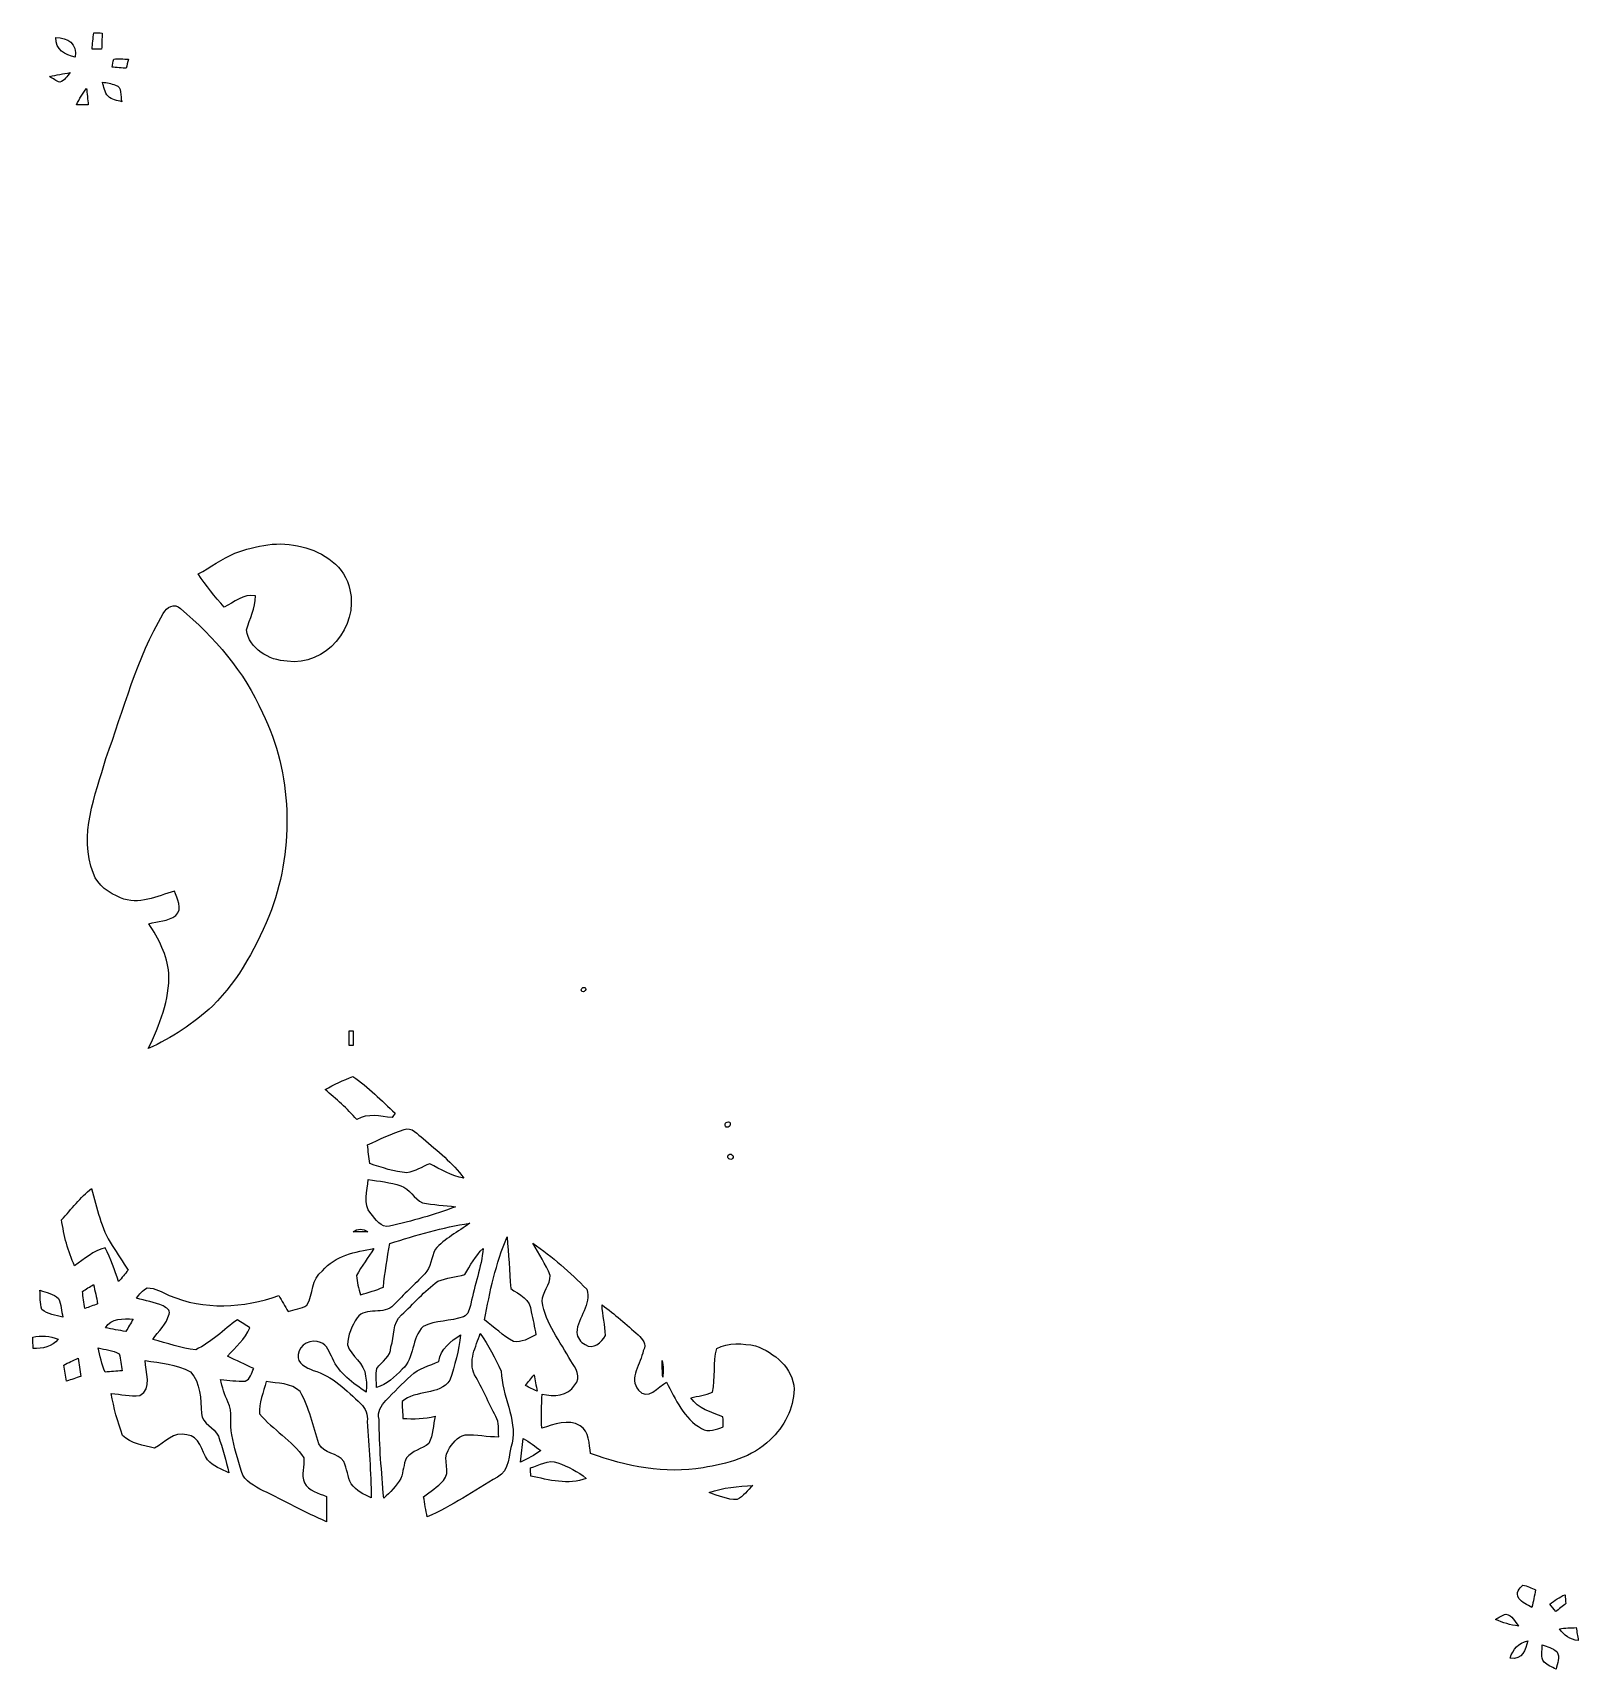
# Model space of a CAD drawing. Header units: centimetres. Extents: x -14.7 to 15.5, y -15.8 to 15.8.
# Drawn here: x -12.58 to 13.81, y -13.74 to 14.2 of the extents above; entities that cross this region are included whole.
import ezdxf

# ---------------------------------------------------------------- set-up
doc = ezdxf.new("R2010")
doc.units = ezdxf.units.CM
doc.header["$MEASUREMENT"] = 0
doc.layers.add('Layer 1', color=7, linetype='Continuous')

msp = doc.modelspace()

# ---------------------------------------------------------------- linework, layer by layer
at = {"layer": 'Layer 1', "color": 253}
for points, knots in [([(-12.18812, 14.12099), (-12.19482, 13.91144), (-12.02549, 13.81936), (-11.8558, 13.7855), (-11.8558, 13.7855), (-11.81594, 14.01304), (-11.98668, 14.11958), (-12.18812, 14.12099), (-12.18812, 14.12099), (-12.18812, 14.12099), (-12.18812, 14.12099), (-12.18812, 14.12099)], [0, 0, 0, 0, 0.25, 0.25, 0.25, 0.25, 0.5, 0.5, 0.5, 0.5, 1, 1, 1, 1]), ([(-11.53795, 14.20142), (-11.55206, 14.10758), (-11.56018, 14.01304), (-11.56547, 13.91814), (-11.56547, 13.91814), (-11.51184, 13.91814), (-11.45822, 13.91814), (-11.40425, 13.91849), (-11.40425, 13.91849), (-11.39966, 14.01127), (-11.39684, 14.1037), (-11.39754, 14.19648), (-11.39754, 14.19648), (-11.43282, 14.19789), (-11.50303, 14.20036), (-11.53795, 14.20142), (-11.53795, 14.20142), (-11.53795, 14.20142), (-11.53795, 14.20142), (-11.53795, 14.20142)], [0, 0, 0, 0, 0.16666667, 0.16666667, 0.16666667, 0.16666667, 0.33333333, 0.33333333, 0.33333333, 0.33333333, 0.5, 0.5, 0.5, 0.5, 0.66666667, 0.66666667, 0.66666667, 0.66666667, 1, 1, 1, 1]), ([(-11.19717, 13.75234), (-11.20704, 13.70647), (-11.21657, 13.66061), (-11.22609, 13.61475), (-11.22609, 13.61475), (-11.16542, 13.60946), (-11.04441, 13.59923), (-10.98374, 13.59394), (-10.98374, 13.59394), (-10.97174, 13.64615), (-10.95975, 13.69871), (-10.94775, 13.75128), (-10.94775, 13.75128), (-11.03066, 13.75375), (-11.11391, 13.75445), (-11.19717, 13.75234), (-11.19717, 13.75234), (-11.19717, 13.75234), (-11.19717, 13.75234), (-11.19717, 13.75234)], [0, 0, 0, 0, 0.16666667, 0.16666667, 0.16666667, 0.16666667, 0.33333333, 0.33333333, 0.33333333, 0.33333333, 0.5, 0.5, 0.5, 0.5, 0.66666667, 0.66666667, 0.66666667, 0.66666667, 1, 1, 1, 1]), ([(-12.29219, 13.45283), (-12.23504, 13.4172), (-12.17895, 13.37874), (-12.11545, 13.35546), (-12.11545, 13.35546), (-12.03925, 13.38721), (-11.99198, 13.45882), (-11.94188, 13.52091), (-11.94188, 13.52091), (-12.05936, 13.50081), (-12.17683, 13.48246), (-12.29219, 13.45283), (-12.29219, 13.45283), (-12.29219, 13.45283), (-12.29219, 13.45283), (-12.29219, 13.45283)], [0, 0, 0, 0, 0.2, 0.2, 0.2, 0.2, 0.4, 0.4, 0.4, 0.4, 0.6, 0.6, 0.6, 0.6, 1, 1, 1, 1]), ([(-11.83287, 12.97305), (-11.76584, 12.9727), (-11.69882, 12.9727), (-11.63179, 12.97305), (-11.63179, 12.97305), (-11.63955, 13.04255), (-11.65472, 13.18119), (-11.66248, 13.25069), (-11.66248, 13.25069), (-11.73021, 13.16531), (-11.78595, 13.07112), (-11.83287, 12.97305), (-11.83287, 12.97305), (-11.83287, 12.97305), (-11.83287, 12.97305), (-11.83287, 12.97305)], [0, 0, 0, 0, 0.2, 0.2, 0.2, 0.2, 0.4, 0.4, 0.4, 0.4, 0.6, 0.6, 0.6, 0.6, 1, 1, 1, 1]), ([(-11.39014, 13.35934), (-11.3665, 13.27679), (-11.35627, 13.18295), (-11.29524, 13.11734), (-11.29524, 13.11734), (-11.23068, 13.05877), (-11.14037, 13.04607), (-11.05994, 13.02173), (-11.05994, 13.02173), (-11.08957, 13.11804), (-11.04618, 13.27856), (-11.16894, 13.30889), (-11.16894, 13.30889), (-11.24021, 13.33535), (-11.3157, 13.34594), (-11.39014, 13.35934), (-11.39014, 13.35934), (-11.39014, 13.35934), (-11.39014, 13.35934), (-11.39014, 13.35934)], [0, 0, 0, 0, 0.16666667, 0.16666667, 0.16666667, 0.16666667, 0.33333333, 0.33333333, 0.33333333, 0.33333333, 0.5, 0.5, 0.5, 0.5, 0.66666667, 0.66666667, 0.66666667, 0.66666667, 1, 1, 1, 1]), ([(-9.12989, 5.31813), (-9.34896, 5.21864), (-9.54617, 5.07753), (-9.75607, 4.96111), (-9.75607, 4.96111), (-9.62343, 4.76144), (-9.4682, 4.578), (-9.31192, 4.39667), (-9.31192, 4.39667), (-9.13694, 4.47463), (-8.98701, 4.62809), (-8.77852, 4.58752), (-8.77852, 4.58752), (-8.77323, 4.37903), (-8.87906, 4.19982), (-8.92775, 4.00579), (-8.92775, 4.00579), (-8.89106, 3.68512), (-8.53934, 3.48227), (-8.23771, 3.47416), (-8.23771, 3.47416), (-7.58366, 3.37185), (-7.00934, 4.06894), (-7.16633, 4.693), (-7.16633, 4.693), (-7.23794, 5.08494), (-7.61929, 5.34282), (-7.98689, 5.4229), (-7.98689, 5.4229), (-8.36648, 5.53438), (-8.76688, 5.44513), (-9.12989, 5.31813), (-9.12989, 5.31813), (-9.12989, 5.31813), (-9.12989, 5.31813), (-9.12989, 5.31813)], [0, 0, 0, 0, 0.1, 0.1, 0.1, 0.1, 0.2, 0.2, 0.2, 0.2, 0.3, 0.3, 0.3, 0.3, 0.4, 0.4, 0.4, 0.4, 0.5, 0.5, 0.5, 0.5, 0.6, 0.6, 0.6, 0.6, 0.7, 0.7, 0.7, 0.7, 0.8, 0.8, 0.8, 0.8, 1, 1, 1, 1]), ([(-10.35156, 4.28625), (-10.80523, 3.51755), (-11.02713, 2.64478), (-11.33087, 1.81293), (-11.33087, 1.81293), (-11.5122, 1.18251), (-11.80042, 0.50271), (-11.54465, -0.14923), (-11.54465, -0.14923), (-11.47904, -0.35913), (-11.2709, -0.4826), (-11.0811, -0.56868), (-11.0811, -0.56868), (-10.77666, -0.69603), (-10.45245, -0.54398), (-10.16141, -0.4512), (-10.16141, -0.4512), (-10.11555, -0.5782), (-10.01571, -0.75741), (-10.13636, -0.86924), (-10.13636, -0.86924), (-10.26795, -0.96873), (-10.44504, -0.97049), (-10.5985, -1.00965), (-10.5985, -1.00965), (-10.43023, -1.26541), (-10.28524, -1.54658), (-10.25701, -1.85702), (-10.25701, -1.85702), (-10.24043, -2.3114), (-10.41576, -2.73861), (-10.60768, -3.14113), (-10.60768, -3.14113), (-10.20551, -2.96016), (-9.8358, -2.70969), (-9.50877, -2.41441), (-9.50877, -2.41441), (-9.04875, -1.95545), (-8.74078, -1.37054), (-8.50371, -0.77188), (-8.50371, -0.77188), (-8.11495, 0.31115), (-8.14423, 1.55222), (-8.65893, 2.58939), (-8.65893, 2.58939), (-8.96126, 3.29177), (-9.47984, 3.88232), (-10.05981, 4.37056), (-10.05981, 4.37056), (-10.15894, 4.4764), (-10.29406, 4.38961), (-10.35156, 4.28625), (-10.35156, 4.28625), (-10.35156, 4.28625), (-10.35156, 4.28625), (-10.35156, 4.28625)], [0, 0, 0, 0, 0.06666667, 0.06666667, 0.06666667, 0.06666667, 0.13333333, 0.13333333, 0.13333333, 0.13333333, 0.2, 0.2, 0.2, 0.2, 0.26666667, 0.26666667, 0.26666667, 0.26666667, 0.33333333, 0.33333333, 0.33333333, 0.33333333, 0.4, 0.4, 0.4, 0.4, 0.46666667, 0.46666667, 0.46666667, 0.46666667, 0.53333333, 0.53333333, 0.53333333, 0.53333333, 0.6, 0.6, 0.6, 0.6, 0.66666667, 0.66666667, 0.66666667, 0.66666667, 0.73333333, 0.73333333, 0.73333333, 0.73333333, 0.8, 0.8, 0.8, 0.8, 0.86666667, 0.86666667, 0.86666667, 0.86666667, 1, 1, 1, 1]), ([(-3.18805, -2.09726), (-3.19546, -2.10714), (-3.20957, -2.12725), (-3.21698, -2.13713), (-3.21698, -2.13713), (-3.18699, -2.2479), (-3.06987, -2.07821), (-3.18805, -2.09726), (-3.18805, -2.09726), (-3.18805, -2.09726), (-3.18805, -2.09726), (-3.18805, -2.09726)], [0, 0, 0, 0, 0.25, 0.25, 0.25, 0.25, 0.5, 0.5, 0.5, 0.5, 1, 1, 1, 1]), ([(-7.17903, -2.83986), (-7.17938, -2.92206), (-7.17938, -3.00426), (-7.17903, -3.08681), (-7.17903, -3.08681), (-7.16139, -3.08681), (-7.12611, -3.08681), (-7.10847, -3.08681), (-7.10847, -3.08681), (-7.10847, -3.00426), (-7.10847, -2.92206), (-7.10847, -2.83986), (-7.10847, -2.83986), (-7.12611, -2.83986), (-7.16139, -2.83986), (-7.17903, -2.83986), (-7.17903, -2.83986), (-7.17903, -2.83986), (-7.17903, -2.83986), (-7.17903, -2.83986)], [0, 0, 0, 0, 0.16666667, 0.16666667, 0.16666667, 0.16666667, 0.33333333, 0.33333333, 0.33333333, 0.33333333, 0.5, 0.5, 0.5, 0.5, 0.66666667, 0.66666667, 0.66666667, 0.66666667, 1, 1, 1, 1]), ([(-7.58966, -3.84069), (-7.39881, -3.99979), (-7.2136, -4.16525), (-7.04638, -4.34975), (-7.04638, -4.34975), (-6.85906, -4.24145), (-6.64563, -4.29578), (-6.44349, -4.31871), (-6.44349, -4.31871), (-6.43043, -4.30036), (-6.40433, -4.26367), (-6.39128, -4.24533), (-6.39128, -4.24533), (-6.62411, -4.02696), (-6.84989, -3.80012), (-7.11271, -3.61774), (-7.11271, -3.61774), (-7.27569, -3.68335), (-7.43691, -3.75356), (-7.58966, -3.84069), (-7.58966, -3.84069), (-7.58966, -3.84069), (-7.58966, -3.84069), (-7.58966, -3.84069)], [0, 0, 0, 0, 0.14285714, 0.14285714, 0.14285714, 0.14285714, 0.28571429, 0.28571429, 0.28571429, 0.28571429, 0.42857143, 0.42857143, 0.42857143, 0.42857143, 0.57142857, 0.57142857, 0.57142857, 0.57142857, 0.71428571, 0.71428571, 0.71428571, 0.71428571, 1, 1, 1, 1]), ([(-6.23746, -4.52085), (-6.45195, -4.59281), (-6.65621, -4.69194), (-6.86364, -4.78155), (-6.86364, -4.78155), (-6.852, -4.88738), (-6.83824, -4.99639), (-6.8259, -5.10328), (-6.8259, -5.10328), (-6.61917, -5.17031), (-6.40997, -5.24863), (-6.19125, -5.25992), (-6.19125, -5.25992), (-6.0519, -5.24228), (-5.93055, -5.15973), (-5.80214, -5.10716), (-5.80214, -5.10716), (-5.61446, -5.20382), (-5.42819, -5.31354), (-5.21829, -5.35552), (-5.21829, -5.35552), (-5.40667, -5.08917), (-5.67161, -4.89126), (-5.9115, -4.67536), (-5.9115, -4.67536), (-6.01028, -4.61433), (-6.10553, -4.46793), (-6.23746, -4.52085), (-6.23746, -4.52085), (-6.23746, -4.52085), (-6.23746, -4.52085), (-6.23746, -4.52085)], [0, 0, 0, 0, 0.11111111, 0.11111111, 0.11111111, 0.11111111, 0.22222222, 0.22222222, 0.22222222, 0.22222222, 0.33333333, 0.33333333, 0.33333333, 0.33333333, 0.44444444, 0.44444444, 0.44444444, 0.44444444, 0.55555556, 0.55555556, 0.55555556, 0.55555556, 0.66666667, 0.66666667, 0.66666667, 0.66666667, 0.77777778, 0.77777778, 0.77777778, 0.77777778, 1, 1, 1, 1]), ([(-0.71931, -4.39596), (-0.77505, -4.40619), (-0.76482, -4.50533), (-0.70379, -4.48169), (-0.70379, -4.48169), (-0.64911, -4.4704), (-0.65793, -4.37303), (-0.71931, -4.39596), (-0.71931, -4.39596), (-0.71931, -4.39596), (-0.71931, -4.39596), (-0.71931, -4.39596)], [0, 0, 0, 0, 0.25, 0.25, 0.25, 0.25, 0.5, 0.5, 0.5, 0.5, 1, 1, 1, 1]), ([(-0.70485, -4.96076), (-0.74119, -5.00662), (-0.66216, -5.06201), (-0.629, -5.01579), (-0.629, -5.01579), (-0.59161, -4.96923), (-0.67169, -4.91384), (-0.70485, -4.96076), (-0.70485, -4.96076), (-0.70485, -4.96076), (-0.70485, -4.96076), (-0.70485, -4.96076)], [0, 0, 0, 0, 0.25, 0.25, 0.25, 0.25, 0.5, 0.5, 0.5, 0.5, 1, 1, 1, 1]), ([(-12.09005, -6.06178), (-12.04771, -6.33236), (-11.9821, -6.60188), (-11.86498, -6.85094), (-11.86498, -6.85094), (-11.69811, -6.73664), (-11.54959, -6.58812), (-11.34357, -6.54367), (-11.34357, -6.54367), (-11.24444, -6.72536), (-11.18623, -6.92432), (-11.11462, -7.118), (-11.11462, -7.118), (-11.05958, -7.05379), (-11.0049, -6.98959), (-10.95128, -6.92467), (-10.95128, -6.92467), (-11.04124, -6.78251), (-11.13614, -6.64351), (-11.2268, -6.5024), (-11.2268, -6.5024), (-11.41413, -6.20818), (-11.48186, -5.85893), (-11.57464, -5.52768), (-11.57464, -5.52768), (-11.77325, -5.67831), (-11.91542, -5.8861), (-12.09005, -6.06178), (-12.09005, -6.06178), (-12.09005, -6.06178), (-12.09005, -6.06178), (-12.09005, -6.06178)], [0, 0, 0, 0, 0.11111111, 0.11111111, 0.11111111, 0.11111111, 0.22222222, 0.22222222, 0.22222222, 0.22222222, 0.33333333, 0.33333333, 0.33333333, 0.33333333, 0.44444444, 0.44444444, 0.44444444, 0.44444444, 0.55555556, 0.55555556, 0.55555556, 0.55555556, 0.66666667, 0.66666667, 0.66666667, 0.66666667, 0.77777778, 0.77777778, 0.77777778, 0.77777778, 1, 1, 1, 1]), ([(-6.85094, -5.37598), (-6.86153, -5.56754), (-6.95149, -5.79579), (-6.80649, -5.95806), (-6.80649, -5.95806), (-6.72183, -6.04732), (-6.63716, -6.21136), (-6.48758, -6.17537), (-6.48758, -6.17537), (-6.10729, -6.08259), (-5.72558, -5.98276), (-5.36011, -5.84059), (-5.36011, -5.84059), (-5.54955, -5.82295), (-5.73864, -5.80178), (-5.92702, -5.77709), (-5.92702, -5.77709), (-6.06707, -5.7023), (-6.14221, -5.5372), (-6.29603, -5.48428), (-6.29603, -5.48428), (-6.47488, -5.42255), (-6.66538, -5.40456), (-6.85094, -5.37598), (-6.85094, -5.37598), (-6.85094, -5.37598), (-6.85094, -5.37598), (-6.85094, -5.37598)], [0, 0, 0, 0, 0.125, 0.125, 0.125, 0.125, 0.25, 0.25, 0.25, 0.25, 0.375, 0.375, 0.375, 0.375, 0.5, 0.5, 0.5, 0.5, 0.625, 0.625, 0.625, 0.625, 0.75, 0.75, 0.75, 0.75, 1, 1, 1, 1]), ([(-6.48229, -6.46748), (-6.52674, -6.71477), (-6.56872, -6.96383), (-6.59306, -7.21466), (-6.59306, -7.21466), (-6.72006, -7.26581), (-6.85059, -7.30814), (-6.98288, -7.34307), (-6.98288, -7.34307), (-7.01534, -7.23653), (-7.04568, -7.12752), (-7.05203, -7.01604), (-7.05203, -7.01604), (-6.96383, -6.85412), (-6.85024, -6.70877), (-6.75428, -6.55214), (-6.75428, -6.55214), (-7.07178, -6.60964), (-7.41786, -6.6735), (-7.63446, -6.93596), (-7.63446, -6.93596), (-7.83061, -7.07072), (-7.78651, -7.33425), (-7.89728, -7.52016), (-7.89728, -7.52016), (-7.99218, -7.58578), (-8.11565, -7.59037), (-8.22149, -7.62811), (-8.22149, -7.62811), (-8.27405, -7.53674), (-8.32661, -7.44679), (-8.37988, -7.35683), (-8.37988, -7.35683), (-8.97819, -7.56849), (-9.6587, -7.61083), (-10.24961, -7.35365), (-10.24961, -7.35365), (-10.37167, -7.30532), (-10.48949, -7.22136), (-10.62531, -7.2263), (-10.62531, -7.2263), (-10.70434, -7.26405), (-10.7569, -7.33707), (-10.81158, -7.40234), (-10.81158, -7.40234), (-10.65989, -7.44714), (-10.49937, -7.46795), (-10.35473, -7.53498), (-10.35473, -7.53498), (-10.30393, -7.56497), (-10.22385, -7.59848), (-10.25172, -7.67221), (-10.25172, -7.67221), (-10.29159, -7.84437), (-10.43905, -7.9629), (-10.53183, -8.10754), (-10.53183, -8.10754), (-10.28912, -8.16998), (-10.04746, -8.25535), (-9.79734, -8.28357), (-9.79734, -8.28357), (-9.53347, -8.15305), (-9.32074, -7.94279), (-9.08614, -7.76887), (-9.08614, -7.76887), (-9.01453, -7.81509), (-8.94256, -7.8613), (-8.87095, -7.90822), (-8.87095, -7.90822), (-8.95033, -8.10472), (-9.12107, -8.23524), (-9.25301, -8.39435), (-9.25301, -8.39435), (-9.10378, -8.46314), (-8.95456, -8.53334), (-8.80569, -8.60319), (-8.80569, -8.60319), (-8.84767, -8.67728), (-8.86354, -8.78593), (-8.95244, -8.8198), (-8.95244, -8.8198), (-9.0932, -8.82156), (-9.2329, -8.80392), (-9.37225, -8.7884), (-9.37225, -8.7884), (-9.34755, -8.92104), (-9.30593, -9.05122), (-9.24666, -9.17257), (-9.24666, -9.17257), (-9.15846, -9.34614), (-9.22196, -9.55075), (-9.18316, -9.73561), (-9.18316, -9.73561), (-9.13977, -9.94728), (-9.07733, -10.15612), (-9.01559, -10.36355), (-9.01559, -10.36355), (-8.96373, -10.53183), (-8.79016, -10.61085), (-8.64694, -10.69022), (-8.64694, -10.69022), (-8.28252, -10.85779), (-7.93538, -11.0617), (-7.56532, -11.21798), (-7.56532, -11.21798), (-7.56109, -11.0744), (-7.56073, -10.93082), (-7.56356, -10.78794), (-7.56356, -10.78794), (-7.69938, -10.73221), (-7.87118, -10.69728), (-7.94138, -10.55229), (-7.94138, -10.55229), (-8.00488, -10.41612), (-7.93856, -10.26724), (-7.95055, -10.12578), (-7.95055, -10.12578), (-8.15481, -9.83051), (-8.47796, -9.64812), (-8.70656, -9.37824), (-8.70656, -9.37824), (-8.72208, -9.19515), (-8.63776, -9.00465), (-8.59473, -8.82368), (-8.59473, -8.82368), (-8.40246, -8.86178), (-8.1601, -8.84273), (-8.01511, -8.99795), (-8.01511, -8.99795), (-7.85671, -9.27276), (-7.78969, -9.58991), (-7.69655, -9.89048), (-7.69655, -9.89048), (-7.61189, -10.05699), (-7.36776, -10.03582), (-7.27004, -10.1921), (-7.27004, -10.1921), (-7.21043, -10.31205), (-7.20478, -10.4521), (-7.14304, -10.57169), (-7.14304, -10.57169), (-7.05838, -10.6867), (-6.92609, -10.75408), (-6.79873, -10.81299), (-6.79873, -10.81299), (-6.80755, -10.37696), (-6.83613, -9.94163), (-6.86823, -9.50736), (-6.86823, -9.50736), (-6.85236, -9.39059), (-6.8961, -9.27982), (-6.98006, -9.20397), (-6.98006, -9.20397), (-7.22136, -8.97819), (-7.46125, -8.72737), (-7.79039, -8.63529), (-7.79039, -8.63529), (-7.90399, -8.58908), (-8.08002, -8.51853), (-8.0458, -8.36507), (-8.0458, -8.36507), (-8.03804, -8.18762), (-7.8172, -8.08955), (-7.66657, -8.15728), (-7.66657, -8.15728), (-7.54839, -8.19467), (-7.51805, -8.33649), (-7.4609, -8.42821), (-7.4609, -8.42821), (-7.34907, -8.68645), (-7.11271, -8.85366), (-6.88587, -9.0043), (-6.88587, -9.0043), (-6.88199, -8.91399), (-6.87423, -8.82156), (-6.89786, -8.73337), (-6.89786, -8.73337), (-6.90704, -8.50724), (-7.14728, -8.39999), (-7.20584, -8.1982), (-7.20584, -8.1982), (-7.20196, -8.03346), (-7.13034, -7.87365), (-7.0418, -7.73748), (-7.0418, -7.73748), (-6.88799, -7.53498), (-6.58036, -7.70396), (-6.41738, -7.51911), (-6.41738, -7.51911), (-6.24558, -7.33672), (-6.05896, -7.1688), (-5.88751, -6.98606), (-5.88751, -6.98606), (-5.77885, -6.87529), (-5.7725, -6.70666), (-5.70936, -6.5726), (-5.70936, -6.5726), (-5.54673, -6.3814), (-5.31742, -6.27027), (-5.11881, -6.12281), (-5.11881, -6.12281), (-5.58271, -6.19337), (-6.03568, -6.32566), (-6.48229, -6.46748), (-6.48229, -6.46748), (-6.48229, -6.46748), (-6.48229, -6.46748), (-6.48229, -6.46748)], [0, 0, 0, 0, 0.01886792, 0.01886792, 0.01886792, 0.01886792, 0.03773585, 0.03773585, 0.03773585, 0.03773585, 0.05660377, 0.05660377, 0.05660377, 0.05660377, 0.0754717, 0.0754717, 0.0754717, 0.0754717, 0.09433962, 0.09433962, 0.09433962, 0.09433962, 0.11320755, 0.11320755, 0.11320755, 0.11320755, 0.13207547, 0.13207547, 0.13207547, 0.13207547, 0.1509434, 0.1509434, 0.1509434, 0.1509434, 0.16981132, 0.16981132, 0.16981132, 0.16981132, 0.18867925, 0.18867925, 0.18867925, 0.18867925, 0.20754717, 0.20754717, 0.20754717, 0.20754717, 0.22641509, 0.22641509, 0.22641509, 0.22641509, 0.24528302, 0.24528302, 0.24528302, 0.24528302, 0.26415094, 0.26415094, 0.26415094, 0.26415094, 0.28301887, 0.28301887, 0.28301887, 0.28301887, 0.30188679, 0.30188679, 0.30188679, 0.30188679, 0.32075472, 0.32075472, 0.32075472, 0.32075472, 0.33962264, 0.33962264, 0.33962264, 0.33962264, 0.35849057, 0.35849057, 0.35849057, 0.35849057, 0.37735849, 0.37735849, 0.37735849, 0.37735849, 0.39622642, 0.39622642, 0.39622642, 0.39622642, 0.41509434, 0.41509434, 0.41509434, 0.41509434, 0.43396226, 0.43396226, 0.43396226, 0.43396226, 0.45283019, 0.45283019, 0.45283019, 0.45283019, 0.47169811, 0.47169811, 0.47169811, 0.47169811, 0.49056604, 0.49056604, 0.49056604, 0.49056604, 0.50943396, 0.50943396, 0.50943396, 0.50943396, 0.52830189, 0.52830189, 0.52830189, 0.52830189, 0.54716981, 0.54716981, 0.54716981, 0.54716981, 0.56603774, 0.56603774, 0.56603774, 0.56603774, 0.58490566, 0.58490566, 0.58490566, 0.58490566, 0.60377358, 0.60377358, 0.60377358, 0.60377358, 0.62264151, 0.62264151, 0.62264151, 0.62264151, 0.64150943, 0.64150943, 0.64150943, 0.64150943, 0.66037736, 0.66037736, 0.66037736, 0.66037736, 0.67924528, 0.67924528, 0.67924528, 0.67924528, 0.69811321, 0.69811321, 0.69811321, 0.69811321, 0.71698113, 0.71698113, 0.71698113, 0.71698113, 0.73584906, 0.73584906, 0.73584906, 0.73584906, 0.75471698, 0.75471698, 0.75471698, 0.75471698, 0.77358491, 0.77358491, 0.77358491, 0.77358491, 0.79245283, 0.79245283, 0.79245283, 0.79245283, 0.81132075, 0.81132075, 0.81132075, 0.81132075, 0.83018868, 0.83018868, 0.83018868, 0.83018868, 0.8490566, 0.8490566, 0.8490566, 0.8490566, 0.86792453, 0.86792453, 0.86792453, 0.86792453, 0.88679245, 0.88679245, 0.88679245, 0.88679245, 0.90566038, 0.90566038, 0.90566038, 0.90566038, 0.9245283, 0.9245283, 0.9245283, 0.9245283, 0.94339623, 0.94339623, 0.94339623, 0.94339623, 0.96226415, 0.96226415, 0.96226415, 0.96226415, 1, 1, 1, 1]), ([(-7.11094, -6.26957), (-7.02698, -6.27239), (-6.94302, -6.27239), (-6.85906, -6.26957), (-6.85906, -6.26957), (-6.93808, -6.20889), (-7.03192, -6.20889), (-7.11094, -6.26957), (-7.11094, -6.26957), (-7.11094, -6.26957), (-7.11094, -6.26957), (-7.11094, -6.26957)], [0, 0, 0, 0, 0.25, 0.25, 0.25, 0.25, 0.5, 0.5, 0.5, 0.5, 1, 1, 1, 1]), ([(-4.8641, -7.77416), (-4.70359, -7.90187), (-4.54801, -8.03769), (-4.37233, -8.14423), (-4.37233, -8.14423), (-4.23016, -8.16469), (-4.1088, -8.08743), (-3.98815, -8.02887), (-3.98815, -8.02887), (-4.01285, -7.89623), (-4.03543, -7.7657), (-4.07106, -7.63588), (-4.07106, -7.63588), (-4.06506, -7.41892), (-4.27567, -7.34483), (-4.41854, -7.23477), (-4.41854, -7.23477), (-4.43689, -6.94161), (-4.45558, -6.6488), (-4.47922, -6.35635), (-4.47922, -6.35635), (-4.67289, -6.80755), (-4.77732, -7.29262), (-4.8641, -7.77416), (-4.8641, -7.77416), (-4.8641, -7.77416), (-4.8641, -7.77416), (-4.8641, -7.77416)], [0, 0, 0, 0, 0.125, 0.125, 0.125, 0.125, 0.25, 0.25, 0.25, 0.25, 0.375, 0.375, 0.375, 0.375, 0.5, 0.5, 0.5, 0.5, 0.625, 0.625, 0.625, 0.625, 0.75, 0.75, 0.75, 0.75, 1, 1, 1, 1]), ([(-5.20277, -6.99946), (-5.35728, -7.03509), (-5.51568, -7.05838), (-5.6642, -7.11341), (-5.6642, -7.11341), (-5.89315, -7.27922), (-6.07519, -7.49864), (-6.28438, -7.68738), (-6.28438, -7.68738), (-6.44313, -7.82108), (-6.40433, -8.05462), (-6.46324, -8.23383), (-6.46324, -8.23383), (-6.46183, -8.40281), (-6.62376, -8.4769), (-6.70278, -8.60178), (-6.70278, -8.60178), (-6.72536, -8.70867), (-6.71054, -8.81768), (-6.71089, -8.9281), (-6.71089, -8.9281), (-6.53309, -8.87624), (-6.39798, -8.7436), (-6.27027, -8.61624), (-6.27027, -8.61624), (-6.05508, -8.4261), (-6.11893, -8.08214), (-5.91291, -7.88353), (-5.91291, -7.88353), (-5.70018, -7.77804), (-5.44689, -7.80274), (-5.22676, -7.71772), (-5.22676, -7.71772), (-5.13574, -7.68597), (-5.12269, -7.57731), (-5.09905, -7.49723), (-5.09905, -7.49723), (-5.03802, -7.18009), (-4.91631, -6.87529), (-4.89091, -6.55179), (-4.89091, -6.55179), (-5.02144, -6.68091), (-5.10858, -6.84389), (-5.20277, -6.99946), (-5.20277, -6.99946), (-5.20277, -6.99946), (-5.20277, -6.99946), (-5.20277, -6.99946)], [0, 0, 0, 0, 0.07692308, 0.07692308, 0.07692308, 0.07692308, 0.15384615, 0.15384615, 0.15384615, 0.15384615, 0.23076923, 0.23076923, 0.23076923, 0.23076923, 0.30769231, 0.30769231, 0.30769231, 0.30769231, 0.38461538, 0.38461538, 0.38461538, 0.38461538, 0.46153846, 0.46153846, 0.46153846, 0.46153846, 0.53846154, 0.53846154, 0.53846154, 0.53846154, 0.61538462, 0.61538462, 0.61538462, 0.61538462, 0.69230769, 0.69230769, 0.69230769, 0.69230769, 0.76923077, 0.76923077, 0.76923077, 0.76923077, 0.84615385, 0.84615385, 0.84615385, 0.84615385, 1, 1, 1, 1]), ([(-4.0386, -6.46465), (-3.93982, -6.6481), (-3.82094, -6.82096), (-3.74438, -7.01534), (-3.74438, -7.01534), (-3.74086, -7.17268), (-3.88161, -7.29756), (-3.88056, -7.45561), (-3.88056, -7.45561), (-3.82411, -7.83731), (-3.56799, -8.14282), (-3.39161, -8.47408), (-3.39161, -8.47408), (-3.31223, -8.58767), (-3.20252, -8.75559), (-3.32352, -8.88259), (-3.32352, -8.88259), (-3.44558, -9.07838), (-3.68194, -9.0865), (-3.88056, -9.03887), (-3.88056, -9.03887), (-3.89149, -9.23219), (-3.90102, -9.42658), (-3.88585, -9.62025), (-3.88585, -9.62025), (-3.67947, -9.56204), (-3.43323, -9.45268), (-3.23215, -9.58144), (-3.23215, -9.58144), (-3.07093, -9.67881), (-3.08222, -9.89471), (-3.05435, -10.05487), (-3.05435, -10.05487), (-2.44263, -10.27007), (-1.78259, -10.41047), (-1.13453, -10.29688), (-1.13453, -10.29688), (-0.72672, -10.22914), (-0.28893, -10.12225), (0.01094, -9.81851), (0.01094, -9.81851), (0.25259, -9.60155), (0.41381, -9.28229), (0.42192, -8.95597), (0.42192, -8.95597), (0.40323, -8.58696), (0.08326, -8.3379), (-0.23566, -8.21337), (-0.23566, -8.21337), (-0.44838, -8.17668), (-0.70485, -8.15269), (-0.89994, -8.26382), (-0.89994, -8.26382), (-0.96238, -8.49771), (-0.91722, -8.76547), (-0.97367, -9.00818), (-0.97367, -9.00818), (-1.09044, -9.05933), (-1.21955, -9.07097), (-1.34197, -9.10167), (-1.34197, -9.10167), (-1.22167, -9.29816), (-0.98989, -9.34156), (-0.7941, -9.42799), (-0.7941, -9.42799), (-0.79234, -9.48443), (-0.79022, -9.54123), (-0.78811, -9.59803), (-0.78811, -9.59803), (-0.90558, -9.64248), (-1.03999, -9.69892), (-1.15923, -9.62766), (-1.15923, -9.62766), (-1.46262, -9.45762), (-1.60373, -9.12883), (-1.75754, -8.83497), (-1.75754, -8.83497), (-1.89442, -8.91399), (-2.0888, -9.1627), (-2.23449, -8.9722), (-2.23449, -8.9722), (-2.41194, -8.76864), (-2.19498, -8.515), (-2.15406, -8.30016), (-2.15406, -8.30016), (-2.08774, -8.18233), (-2.17135, -8.09872), (-2.24296, -8.02957), (-2.24296, -8.02957), (-2.44122, -7.85107), (-2.64407, -7.67715), (-2.85679, -7.51699), (-2.85679, -7.51699), (-2.85574, -7.69232), (-2.79929, -7.86412), (-2.8007, -8.03875), (-2.8007, -8.03875), (-2.85574, -8.15693), (-3.01766, -8.28992), (-3.14678, -8.19291), (-3.14678, -8.19291), (-3.22404, -8.15164), (-3.28648, -8.0772), (-3.29001, -7.98689), (-3.29001, -7.98689), (-3.27836, -7.72971), (-3.02648, -7.50923), (-3.12103, -7.24888), (-3.12103, -7.24888), (-3.40431, -6.96383), (-3.70523, -6.69114), (-4.0386, -6.46465), (-4.0386, -6.46465), (-4.0386, -6.46465), (-4.0386, -6.46465), (-4.0386, -6.46465)], [0, 0, 0, 0, 0.03333333, 0.03333333, 0.03333333, 0.03333333, 0.06666667, 0.06666667, 0.06666667, 0.06666667, 0.1, 0.1, 0.1, 0.1, 0.13333333, 0.13333333, 0.13333333, 0.13333333, 0.16666667, 0.16666667, 0.16666667, 0.16666667, 0.2, 0.2, 0.2, 0.2, 0.23333333, 0.23333333, 0.23333333, 0.23333333, 0.26666667, 0.26666667, 0.26666667, 0.26666667, 0.3, 0.3, 0.3, 0.3, 0.33333333, 0.33333333, 0.33333333, 0.33333333, 0.36666667, 0.36666667, 0.36666667, 0.36666667, 0.4, 0.4, 0.4, 0.4, 0.43333333, 0.43333333, 0.43333333, 0.43333333, 0.46666667, 0.46666667, 0.46666667, 0.46666667, 0.5, 0.5, 0.5, 0.5, 0.53333333, 0.53333333, 0.53333333, 0.53333333, 0.56666667, 0.56666667, 0.56666667, 0.56666667, 0.6, 0.6, 0.6, 0.6, 0.63333333, 0.63333333, 0.63333333, 0.63333333, 0.66666667, 0.66666667, 0.66666667, 0.66666667, 0.7, 0.7, 0.7, 0.7, 0.73333333, 0.73333333, 0.73333333, 0.73333333, 0.76666667, 0.76666667, 0.76666667, 0.76666667, 0.8, 0.8, 0.8, 0.8, 0.83333333, 0.83333333, 0.83333333, 0.83333333, 0.86666667, 0.86666667, 0.86666667, 0.86666667, 0.9, 0.9, 0.9, 0.9, 0.93333333, 0.93333333, 0.93333333, 0.93333333, 1, 1, 1, 1]), ([(-11.73304, -7.28627), (-11.71998, -7.38187), (-11.70623, -7.48206), (-11.69211, -7.57943), (-11.69211, -7.57943), (-11.61874, -7.55227), (-11.54536, -7.5251), (-11.47233, -7.49829), (-11.47233, -7.49829), (-11.49456, -7.38787), (-11.51573, -7.27816), (-11.54254, -7.16986), (-11.54254, -7.16986), (-11.60639, -7.20796), (-11.66989, -7.24676), (-11.73304, -7.28627), (-11.73304, -7.28627), (-11.73304, -7.28627), (-11.73304, -7.28627), (-11.73304, -7.28627)], [0, 0, 0, 0, 0.16666667, 0.16666667, 0.16666667, 0.16666667, 0.33333333, 0.33333333, 0.33333333, 0.33333333, 0.5, 0.5, 0.5, 0.5, 0.66666667, 0.66666667, 0.66666667, 0.66666667, 1, 1, 1, 1]), ([(-12.45799, -7.26616), (-12.45023, -7.37447), (-12.45835, -7.487), (-12.42554, -7.59248), (-12.42554, -7.59248), (-12.3257, -7.6775), (-12.18953, -7.69514), (-12.06676, -7.72689), (-12.06676, -7.72689), (-12.08934, -7.61894), (-12.09358, -7.50888), (-12.13908, -7.40904), (-12.13908, -7.40904), (-12.22693, -7.32861), (-12.34863, -7.30497), (-12.45799, -7.26616), (-12.45799, -7.26616), (-12.45799, -7.26616), (-12.45799, -7.26616), (-12.45799, -7.26616)], [0, 0, 0, 0, 0.16666667, 0.16666667, 0.16666667, 0.16666667, 0.33333333, 0.33333333, 0.33333333, 0.33333333, 0.5, 0.5, 0.5, 0.5, 0.66666667, 0.66666667, 0.66666667, 0.66666667, 1, 1, 1, 1]), ([(-11.33969, -7.9061), (-11.22433, -7.93256), (-11.10862, -7.95055), (-10.9915, -7.9696), (-10.9915, -7.9696), (-10.94881, -7.8994), (-10.90613, -7.82884), (-10.86485, -7.75794), (-10.86485, -7.75794), (-11.03912, -7.74982), (-11.2328, -7.74382), (-11.33969, -7.9061), (-11.33969, -7.9061), (-11.33969, -7.9061), (-11.33969, -7.9061), (-11.33969, -7.9061)], [0, 0, 0, 0, 0.2, 0.2, 0.2, 0.2, 0.4, 0.4, 0.4, 0.4, 0.6, 0.6, 0.6, 0.6, 1, 1, 1, 1]), ([(-12.58111, -8.06909), (-12.57864, -8.13188), (-12.57653, -8.19538), (-12.57441, -8.25888), (-12.57441, -8.25888), (-12.4146, -8.27123), (-12.2495, -8.23348), (-12.14579, -8.10189), (-12.14579, -8.10189), (-12.28513, -8.04898), (-12.43542, -8.03346), (-12.58111, -8.06909), (-12.58111, -8.06909), (-12.58111, -8.06909), (-12.58111, -8.06909), (-12.58111, -8.06909)], [0, 0, 0, 0, 0.2, 0.2, 0.2, 0.2, 0.4, 0.4, 0.4, 0.4, 0.6, 0.6, 0.6, 0.6, 1, 1, 1, 1]), ([(-5.64303, -8.48078), (-5.80425, -8.5598), (-5.99475, -8.59402), (-6.12458, -8.72561), (-6.12458, -8.72561), (-6.27098, -8.86213), (-6.41279, -9.00359), (-6.55003, -9.14964), (-6.55003, -9.14964), (-6.6294, -9.23572), (-6.70384, -9.34261), (-6.66574, -9.47138), (-6.66574, -9.47138), (-6.66468, -9.91976), (-6.6234, -10.36708), (-6.58742, -10.81405), (-6.58742, -10.81405), (-6.47136, -10.72021), (-6.3687, -10.60697), (-6.2932, -10.47821), (-6.2932, -10.47821), (-6.24981, -10.36461), (-6.25016, -10.23761), (-6.19972, -10.12719), (-6.19972, -10.12719), (-6.09847, -10.00689), (-5.93372, -9.97656), (-5.81413, -9.88166), (-5.81413, -9.88166), (-5.74534, -9.73702), (-5.74075, -9.56945), (-5.71112, -9.41493), (-5.71112, -9.41493), (-5.88963, -9.46609), (-6.07554, -9.46573), (-6.25934, -9.45409), (-6.25934, -9.45409), (-6.26322, -9.38213), (-6.27098, -9.23784), (-6.27486, -9.16552), (-6.27486, -9.16552), (-6.03779, -8.95844), (-5.64127, -9.07239), (-5.45606, -8.80039), (-5.45606, -8.80039), (-5.37563, -8.54922), (-5.30331, -8.29204), (-5.27509, -8.02852), (-5.27509, -8.02852), (-5.4416, -8.13999), (-5.61622, -8.26347), (-5.64303, -8.48078), (-5.64303, -8.48078), (-5.64303, -8.48078), (-5.64303, -8.48078), (-5.64303, -8.48078)], [0, 0, 0, 0, 0.06666667, 0.06666667, 0.06666667, 0.06666667, 0.13333333, 0.13333333, 0.13333333, 0.13333333, 0.2, 0.2, 0.2, 0.2, 0.26666667, 0.26666667, 0.26666667, 0.26666667, 0.33333333, 0.33333333, 0.33333333, 0.33333333, 0.4, 0.4, 0.4, 0.4, 0.46666667, 0.46666667, 0.46666667, 0.46666667, 0.53333333, 0.53333333, 0.53333333, 0.53333333, 0.6, 0.6, 0.6, 0.6, 0.66666667, 0.66666667, 0.66666667, 0.66666667, 0.73333333, 0.73333333, 0.73333333, 0.73333333, 0.8, 0.8, 0.8, 0.8, 0.86666667, 0.86666667, 0.86666667, 0.86666667, 1, 1, 1, 1]), ([(-4.93748, -8.00382), (-5.01227, -8.22784), (-5.15091, -8.47725), (-5.0352, -8.71149), (-5.0352, -8.71149), (-4.89409, -8.93727), (-4.80236, -9.18916), (-4.6736, -9.42234), (-4.6736, -9.42234), (-4.60975, -9.525), (-4.63374, -9.65129), (-4.62068, -9.76701), (-4.62068, -9.76701), (-4.81401, -9.77018), (-5.00556, -9.72326), (-5.19853, -9.7342), (-5.19853, -9.7342), (-5.33118, -9.76912), (-5.42008, -9.88977), (-5.48852, -10.0016), (-5.48852, -10.0016), (-5.58906, -10.16), (-5.43031, -10.36955), (-5.5686, -10.51736), (-5.5686, -10.51736), (-5.66984, -10.62214), (-5.79049, -10.70504), (-5.90656, -10.79253), (-5.90656, -10.79253), (-5.88645, -10.90789), (-5.86705, -11.02007), (-5.84553, -11.13684), (-5.84553, -11.13684), (-5.42361, -10.95022), (-5.03696, -10.69234), (-4.64256, -10.45527), (-4.64256, -10.45527), (-4.43265, -10.34768), (-4.45841, -10.0711), (-4.39561, -9.87813), (-4.39561, -9.87813), (-4.30459, -9.45727), (-4.57518, -9.06674), (-4.57941, -8.64799), (-4.57941, -8.64799), (-4.68665, -8.42821), (-4.79743, -8.20596), (-4.93748, -8.00382), (-4.93748, -8.00382), (-4.93748, -8.00382), (-4.93748, -8.00382), (-4.93748, -8.00382)], [0, 0, 0, 0, 0.07142857, 0.07142857, 0.07142857, 0.07142857, 0.14285714, 0.14285714, 0.14285714, 0.14285714, 0.21428571, 0.21428571, 0.21428571, 0.21428571, 0.28571429, 0.28571429, 0.28571429, 0.28571429, 0.35714286, 0.35714286, 0.35714286, 0.35714286, 0.42857143, 0.42857143, 0.42857143, 0.42857143, 0.5, 0.5, 0.5, 0.5, 0.57142857, 0.57142857, 0.57142857, 0.57142857, 0.64285714, 0.64285714, 0.64285714, 0.64285714, 0.71428571, 0.71428571, 0.71428571, 0.71428571, 0.78571429, 0.78571429, 0.78571429, 0.78571429, 0.85714286, 0.85714286, 0.85714286, 0.85714286, 1, 1, 1, 1]), ([(-11.46528, -8.2483), (-11.436, -8.3887), (-11.39684, -8.5284), (-11.34533, -8.66281), (-11.34533, -8.66281), (-11.24832, -8.6547), (-11.15131, -8.64799), (-11.05429, -8.64235), (-11.05429, -8.64235), (-11.06981, -8.54463), (-11.07511, -8.44585), (-11.10615, -8.35272), (-11.10615, -8.35272), (-11.21339, -8.28604), (-11.34851, -8.28322), (-11.46528, -8.2483), (-11.46528, -8.2483), (-11.46528, -8.2483), (-11.46528, -8.2483), (-11.46528, -8.2483)], [0, 0, 0, 0, 0.16666667, 0.16666667, 0.16666667, 0.16666667, 0.33333333, 0.33333333, 0.33333333, 0.33333333, 0.5, 0.5, 0.5, 0.5, 0.66666667, 0.66666667, 0.66666667, 0.66666667, 1, 1, 1, 1]), ([(-12.05018, -8.54604), (-12.03396, -8.636), (-12.01843, -8.72631), (-12.00256, -8.81697), (-12.00256, -8.81697), (-11.92107, -8.79158), (-11.83958, -8.76476), (-11.75914, -8.73654), (-11.75914, -8.73654), (-11.77502, -8.63141), (-11.78983, -8.53052), (-11.80677, -8.42716), (-11.80677, -8.42716), (-11.88967, -8.46279), (-11.97081, -8.50265), (-12.05018, -8.54604), (-12.05018, -8.54604), (-12.05018, -8.54604), (-12.05018, -8.54604), (-12.05018, -8.54604)], [0, 0, 0, 0, 0.16666667, 0.16666667, 0.16666667, 0.16666667, 0.33333333, 0.33333333, 0.33333333, 0.33333333, 0.5, 0.5, 0.5, 0.5, 0.66666667, 0.66666667, 0.66666667, 0.66666667, 1, 1, 1, 1]), ([(-10.66094, -8.46596), (-10.65989, -8.65187), (-10.53183, -8.95068), (-10.75408, -9.06498), (-10.75408, -9.06498), (-10.91671, -9.08191), (-11.07863, -9.04134), (-11.24021, -9.03005), (-11.24021, -9.03005), (-11.19823, -9.27347), (-11.13331, -9.51442), (-11.04583, -9.74478), (-11.04583, -9.74478), (-10.90754, -9.88801), (-10.68282, -9.91517), (-10.49867, -9.96139), (-10.49867, -9.96139), (-10.32792, -9.86508), (-10.17199, -9.67422), (-9.95151, -9.73349), (-9.95151, -9.73349), (-9.72644, -9.75607), (-9.70033, -10.01254), (-9.59485, -10.16423), (-9.59485, -10.16423), (-9.49607, -10.2683), (-9.35778, -10.3251), (-9.22937, -10.38578), (-9.22937, -10.38578), (-9.28158, -10.17376), (-9.33591, -9.96244), (-9.4107, -9.75748), (-9.4107, -9.75748), (-9.47244, -9.60367), (-9.69433, -9.55428), (-9.69751, -9.37048), (-9.69751, -9.37048), (-9.71268, -9.12636), (-9.7095, -8.84837), (-9.88942, -8.65787), (-9.88942, -8.65787), (-10.12472, -8.52981), (-10.4013, -8.51041), (-10.66094, -8.46596), (-10.66094, -8.46596), (-10.66094, -8.46596), (-10.66094, -8.46596), (-10.66094, -8.46596)], [0, 0, 0, 0, 0.07692308, 0.07692308, 0.07692308, 0.07692308, 0.15384615, 0.15384615, 0.15384615, 0.15384615, 0.23076923, 0.23076923, 0.23076923, 0.23076923, 0.30769231, 0.30769231, 0.30769231, 0.30769231, 0.38461538, 0.38461538, 0.38461538, 0.38461538, 0.46153846, 0.46153846, 0.46153846, 0.46153846, 0.53846154, 0.53846154, 0.53846154, 0.53846154, 0.61538462, 0.61538462, 0.61538462, 0.61538462, 0.69230769, 0.69230769, 0.69230769, 0.69230769, 0.76923077, 0.76923077, 0.76923077, 0.76923077, 0.84615385, 0.84615385, 0.84615385, 0.84615385, 1, 1, 1, 1]), ([(-1.82915, -8.46737), (-1.83198, -8.56121), (-1.82986, -8.65505), (-1.8228, -8.74889), (-1.8228, -8.74889), (-1.8101, -8.65505), (-1.81398, -8.56015), (-1.82915, -8.46737), (-1.82915, -8.46737), (-1.82915, -8.46737), (-1.82915, -8.46737), (-1.82915, -8.46737)], [0, 0, 0, 0, 0.25, 0.25, 0.25, 0.25, 0.5, 0.5, 0.5, 0.5, 1, 1, 1, 1]), ([(-4.16489, -8.89494), (-4.09963, -8.92669), (-4.03401, -8.95844), (-3.96804, -8.98948), (-3.96804, -8.98948), (-3.98463, -8.89529), (-4.00156, -8.80145), (-4.01955, -8.70832), (-4.01955, -8.70832), (-4.07035, -8.76864), (-4.11868, -8.83109), (-4.16489, -8.89494), (-4.16489, -8.89494), (-4.16489, -8.89494), (-4.16489, -8.89494), (-4.16489, -8.89494)], [0, 0, 0, 0, 0.2, 0.2, 0.2, 0.2, 0.4, 0.4, 0.4, 0.4, 0.6, 0.6, 0.6, 0.6, 1, 1, 1, 1]), ([(-4.20299, -9.79981), (-4.22099, -9.9314), (-4.23792, -10.06616), (-4.25097, -10.19951), (-4.25097, -10.19951), (-4.12926, -10.14659), (-4.01426, -10.08027), (-3.90525, -10.00478), (-3.90525, -10.00478), (-3.99979, -9.92964), (-4.09751, -9.85802), (-4.20299, -9.79981), (-4.20299, -9.79981), (-4.20299, -9.79981), (-4.20299, -9.79981), (-4.20299, -9.79981)], [0, 0, 0, 0, 0.2, 0.2, 0.2, 0.2, 0.4, 0.4, 0.4, 0.4, 0.6, 0.6, 0.6, 0.6, 1, 1, 1, 1]), ([(-4.08023, -10.30041), (-4.07917, -10.33498), (-4.0767, -10.40377), (-4.07564, -10.43799), (-4.07564, -10.43799), (-3.7659, -10.50713), (-3.43676, -10.59498), (-3.12738, -10.47997), (-3.12738, -10.47997), (-3.27343, -10.3632), (-3.43958, -10.27112), (-3.61633, -10.21045), (-3.61633, -10.21045), (-3.77543, -10.14906), (-3.93206, -10.25807), (-4.08023, -10.30041), (-4.08023, -10.30041), (-4.08023, -10.30041), (-4.08023, -10.30041), (-4.08023, -10.30041)], [0, 0, 0, 0, 0.16666667, 0.16666667, 0.16666667, 0.16666667, 0.33333333, 0.33333333, 0.33333333, 0.33333333, 0.5, 0.5, 0.5, 0.5, 0.66666667, 0.66666667, 0.66666667, 0.66666667, 1, 1, 1, 1]), ([(-1.02764, -10.72021), (-0.87454, -10.77454), (-0.7172, -10.84333), (-0.5521, -10.84086), (-0.5521, -10.84086), (-0.44379, -10.78547), (-0.37183, -10.67929), (-0.28258, -10.59956), (-0.28258, -10.59956), (-0.53375, -10.61297), (-0.78916, -10.63378), (-1.02764, -10.72021), (-1.02764, -10.72021), (-1.02764, -10.72021), (-1.02764, -10.72021), (-1.02764, -10.72021)], [0, 0, 0, 0, 0.2, 0.2, 0.2, 0.2, 0.4, 0.4, 0.4, 0.4, 0.6, 0.6, 0.6, 0.6, 1, 1, 1, 1]), ([(12.8651, -12.29924), (12.80689, -12.35922), (12.73492, -12.42377), (12.79525, -12.52961), (12.79525, -12.52961), (12.85663, -12.5984), (12.94165, -12.63756), (13.02209, -12.68024), (13.02209, -12.68024), (13.04325, -12.58076), (13.06407, -12.48163), (13.08453, -12.3825), (13.08453, -12.3825), (13.01291, -12.3504), (12.94201, -12.31512), (12.8651, -12.29924), (12.8651, -12.29924), (12.8651, -12.29924), (12.8651, -12.29924), (12.8651, -12.29924)], [0, 0, 0, 0, 0.16666667, 0.16666667, 0.16666667, 0.16666667, 0.33333333, 0.33333333, 0.33333333, 0.33333333, 0.5, 0.5, 0.5, 0.5, 0.66666667, 0.66666667, 0.66666667, 0.66666667, 1, 1, 1, 1]), ([(13.32512, -12.62415), (13.35934, -12.66613), (13.39462, -12.70882), (13.4299, -12.75151), (13.4299, -12.75151), (13.47258, -12.71764), (13.55725, -12.64955), (13.59994, -12.61533), (13.59994, -12.61533), (13.59641, -12.57759), (13.58935, -12.50139), (13.58618, -12.46364), (13.58618, -12.46364), (13.49304, -12.50703), (13.40626, -12.56206), (13.32512, -12.62415), (13.32512, -12.62415), (13.32512, -12.62415), (13.32512, -12.62415), (13.32512, -12.62415)], [0, 0, 0, 0, 0.16666667, 0.16666667, 0.16666667, 0.16666667, 0.33333333, 0.33333333, 0.33333333, 0.33333333, 0.5, 0.5, 0.5, 0.5, 0.66666667, 0.66666667, 0.66666667, 0.66666667, 1, 1, 1, 1]), ([(12.39979, -12.88521), (12.52361, -12.94589), (12.65414, -12.98081), (12.79137, -12.99986), (12.79137, -12.99986), (12.73492, -12.91943), (12.68095, -12.81889), (12.57794, -12.79419), (12.57794, -12.79419), (12.51338, -12.81395), (12.45729, -12.85169), (12.39979, -12.88521), (12.39979, -12.88521), (12.39979, -12.88521), (12.39979, -12.88521), (12.39979, -12.88521)], [0, 0, 0, 0, 0.2, 0.2, 0.2, 0.2, 0.4, 0.4, 0.4, 0.4, 0.6, 0.6, 0.6, 0.6, 1, 1, 1, 1]), ([(13.49128, -13.04466), (13.5636, -13.15614), (13.6712, -13.23622), (13.81266, -13.24539), (13.81266, -13.24539), (13.80102, -13.17166), (13.78902, -13.09934), (13.77668, -13.02667), (13.77668, -13.02667), (13.68107, -13.02879), (13.58582, -13.03373), (13.49128, -13.04466), (13.49128, -13.04466), (13.49128, -13.04466), (13.49128, -13.04466), (13.49128, -13.04466)], [0, 0, 0, 0, 0.2, 0.2, 0.2, 0.2, 0.4, 0.4, 0.4, 0.4, 0.6, 0.6, 0.6, 0.6, 1, 1, 1, 1]), ([(12.64955, -13.54631), (12.86651, -13.58759), (12.91131, -13.40026), (12.94836, -13.25316), (12.94836, -13.25316), (12.79137, -13.27926), (12.69365, -13.40132), (12.64955, -13.54631), (12.64955, -13.54631), (12.64955, -13.54631), (12.64955, -13.54631), (12.64955, -13.54631)], [0, 0, 0, 0, 0.25, 0.25, 0.25, 0.25, 0.5, 0.5, 0.5, 0.5, 1, 1, 1, 1]), ([(13.19671, -13.3223), (13.19777, -13.41861), (13.16461, -13.5315), (13.2274, -13.61581), (13.2274, -13.61581), (13.28773, -13.66908), (13.36393, -13.69907), (13.43448, -13.73717), (13.43448, -13.73717), (13.45212, -13.64051), (13.51174, -13.52797), (13.44754, -13.4366), (13.44754, -13.4366), (13.37804, -13.3731), (13.28173, -13.3544), (13.19671, -13.3223)], [0, 0, 0, 0, 0.2, 0.2, 0.2, 0.2, 0.4, 0.4, 0.4, 0.4, 0.6, 0.6, 0.6, 0.6, 1, 1, 1, 1])]:
    msp.add_open_spline(points, degree=3, knots=knots, dxfattribs=at)

doc.saveas('drawing.dxf')
